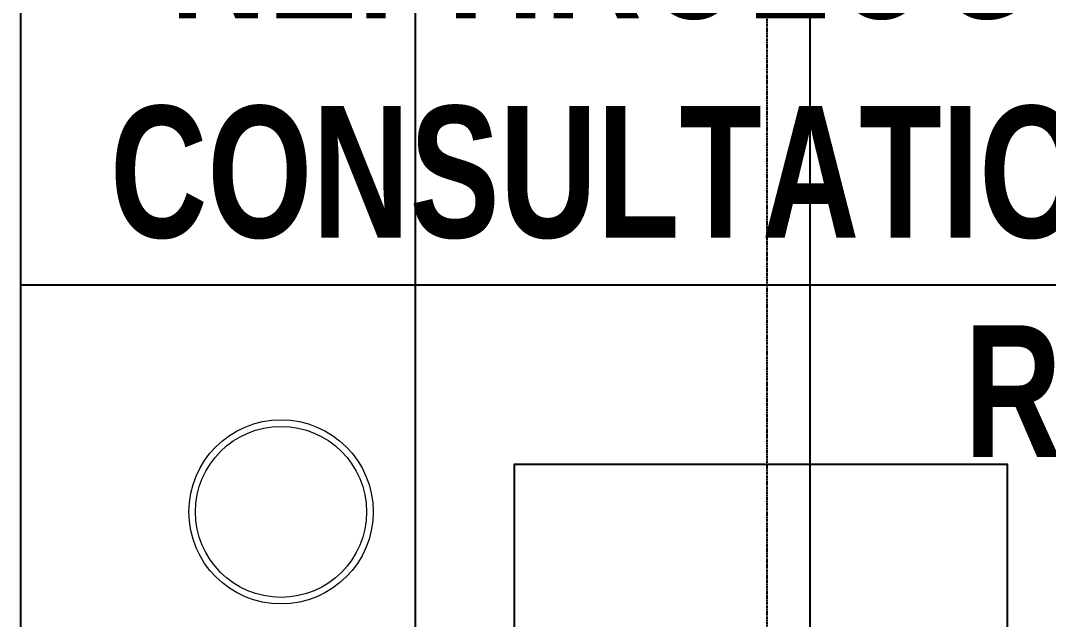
# Model space of a CAD drawing. Extents: x -178977 to 231842, y -29287 to 19916.
# Drawn here: x 29476 to 31038, y -5519 to -4608 of the extents above; entities that cross this region are included whole.
import ezdxf

# ---------------------------------------------------------------- set-up
doc = ezdxf.new("R2010")
doc.units = 0
doc.header["$LTSCALE"] = 0.25
doc.linetypes.add('DASHDOT', pattern=[25.4, 12.7, -6.35, 0, -6.35])
doc.linetypes.add('HIDDEN', pattern=[9.525, 6.35, -3.175])
for name, color, linetype, lineweight in [('01-First Floor-FUR$0$72_EGR_BASE_TEXT', 252, 'Continuous', 5), ('01-First Floor-FUR$0$LOADING', 253, 'Continuous', 5), ('01-First Floor-FUR$0$Walls', 251, 'Continuous', 5), ('E-LITE-CLNG-CNDT', 6, 'DASHDOT', 35), ('E-POWR-FLOR-CNDT', 6, 'HIDDEN', 25)]:
    doc.layers.add(name, color=color, linetype=linetype, lineweight=lineweight)
doc.layers.add('01-First Floor-FUR$0$FALSE CEILING', color=251, linetype='Continuous')
doc.styles.add('01-First Floor-FUR$0$X3G_ENTITY_9EC9', font='swisscl.ttf', dxfattribs={"height": 0.2})

# ---------------------------------------------------------------- blocks, each defined once
blk = doc.blocks.new('01-First Floor-FUR$0$WM00001-P')
at = {"layer": '01-First Floor-FUR$0$LOADING'}
for radius in [0.14, 0.13]:
    blk.add_circle((0, 0), radius, dxfattribs=at)
blk = doc.blocks.new('01-First Floor-FUR')
at = {"layer": '01-First Floor-FUR$0$FALSE CEILING', "linetype": 'Continuous'}
for p, q in [((30076, -6810), (30076, -2810)), ((30676, -6810), (30676, -2810)), ((29476, -5010), (32976, -5010))]:
    blk.add_line(p, q, dxfattribs=at)
at = {"layer": '01-First Floor-FUR$0$FALSE CEILING'}
blk.add_lwpolyline([(29476, -6810), (32976, -6810), (32976, -2810), (29476, -2810)], close=True, dxfattribs=at)
at = {"layer": '01-First Floor-FUR$0$FALSE CEILING', "elevation": -0.1}
blk.add_lwpolyline([(30226, -6783.2), (30976, -6783.2), (30976, -5283.2), (30226, -5283.2)], close=True, dxfattribs=at)
at = {"layer": '01-First Floor-FUR$0$LOADING', "elevation": -0.1}
blk.add_lwpolyline([(30226, -6783.2), (30976, -6783.2), (30976, -5283.2), (30226, -5283.2)], close=True, dxfattribs=at)
at = {"layer": '01-First Floor-FUR$0$Walls'}
blk.add_line((29476, -2810), (29476, -6810), dxfattribs=at)
at = {"layer": '01-First Floor-FUR$0$LOADING', "extrusion": (2.26467e-18, -2.24019e-05, -1), "xscale": -1000, "yscale": 1000, "zscale": 1000, "rotation": 90}
blk.add_blockref('01-First Floor-FUR$0$WM00001-P', (-29871.8, -5355.1, 0.2), dxfattribs=at)
at = {"layer": '01-First Floor-FUR$0$72_EGR_BASE_TEXT', "insert": (31229, -4404.7, 0), "char_height": 200, "width": 3432.033, "attachment_point": 2, "style": '01-First Floor-FUR$0$X3G_ENTITY_9EC9'}
blk.add_mtext('{\\fSwis721 LtCn BT|b1|i0|c0|p34;NEPHROLOGY AND UROLOGY CONSULTATION / EXAMINATION ROOM}', dxfattribs=at)

msp = doc.modelspace()

# ---------------------------------------------------------------- linework, layer by layer
at = {"layer": 'E-POWR-FLOR-CNDT'}
msp.add_lwpolyline([(32370.6, -2933.7), (32246.8, -3057.5), (30710.1, -3057.5, 0.414214), (30610.1, -3157.5), (30610.1, -6562.5), (30486.4, -6686.3)], format="xyb", dxfattribs=at)

# ---------------------------------------------------------------- block references
at = {"layer": 'E-LITE-CLNG-CNDT'}
msp.add_blockref('01-First Floor-FUR', (0, 0), dxfattribs=at)

doc.saveas('drawing.dxf')
